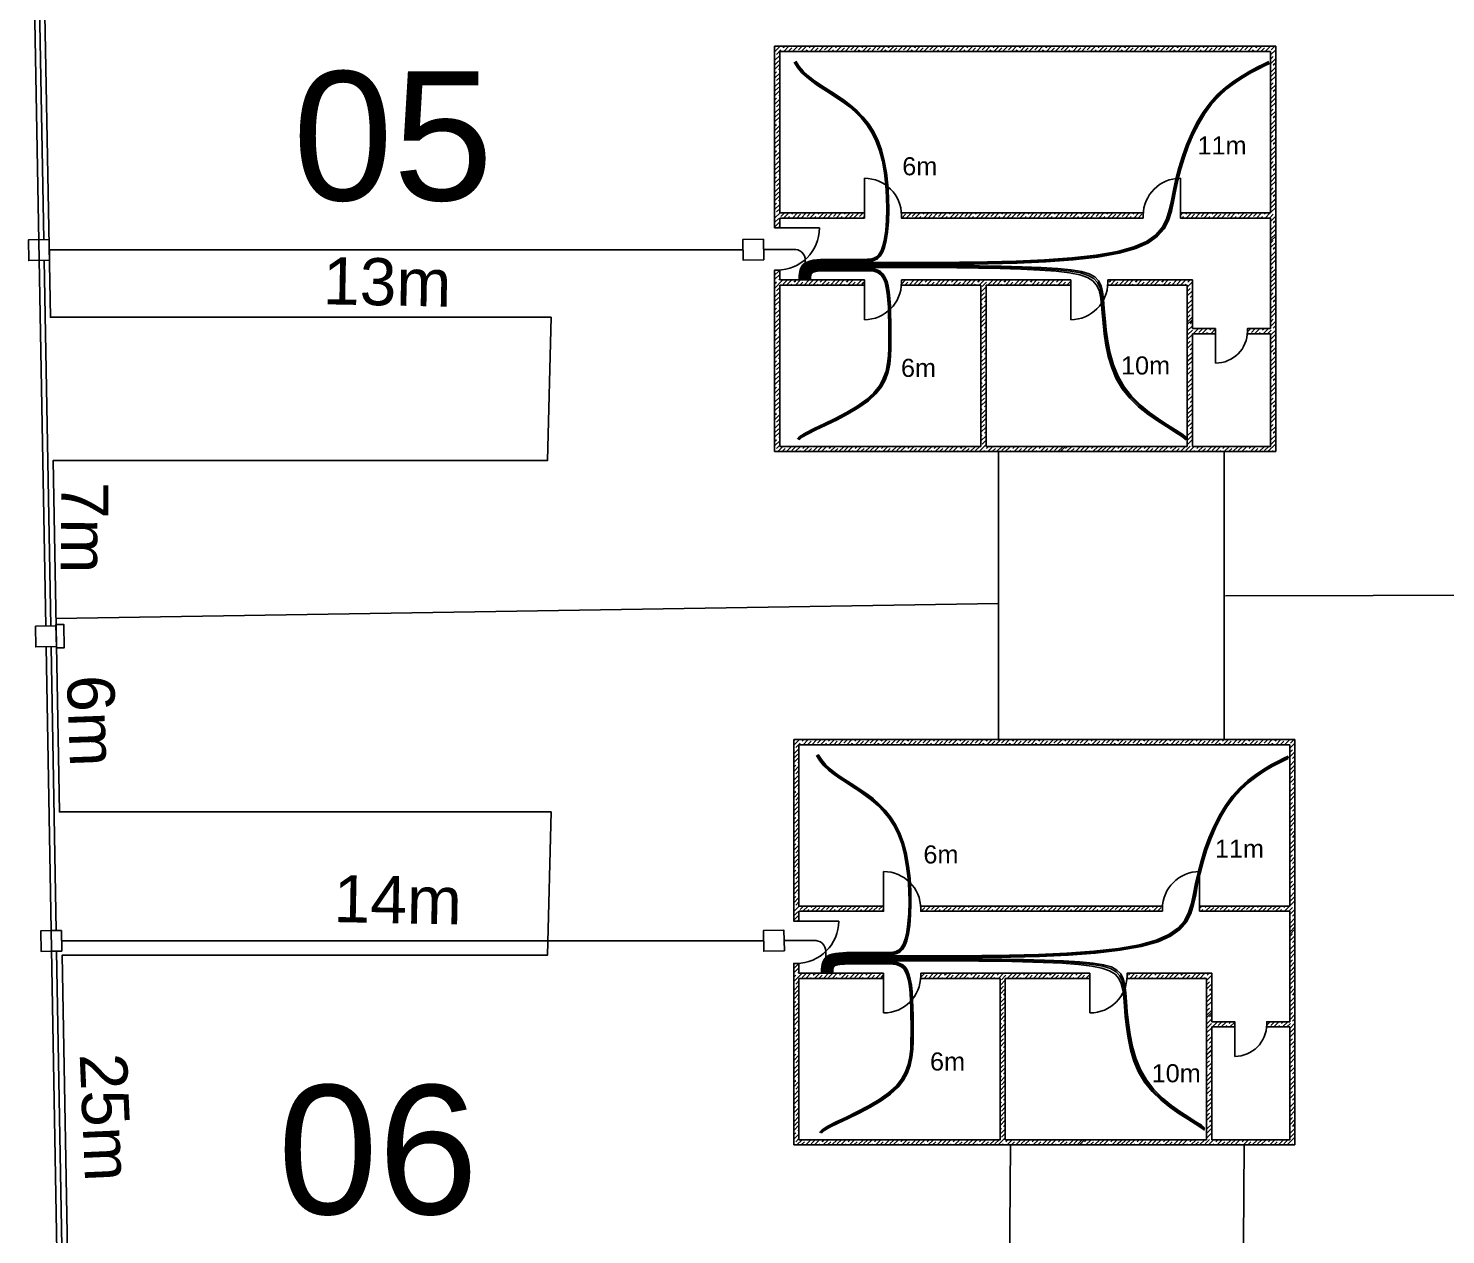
# Model space of a CAD drawing. Header units: millimetres. Extents: x 103318 to 103491, y 42496 to 42639.
# Drawn here: x 103382.9 to 103410.37, y 42582.6 to 42605.98 of the extents above; entities that cross this region are included whole.
import ezdxf

# ---------------------------------------------------------------- set-up
doc = ezdxf.new("R2010")
doc.units = ezdxf.units.MM
for name, color, linetype in [('cint', 3, 'Continuous'), ('cpri', 36, 'Continuous'), ('cseg', 5, 'Continuous'), ('urbanizacion', 7, 'Continuous')]:
    doc.layers.add(name, color=color, linetype=linetype)
doc.styles.get("Standard").update_dxf_attribs({"font": 'arial.ttf'})
pattern_1 = [(45, (103041.389, 42520.168), (-7.07107, 7.07107), []), (45, (103042.114, 42520.168), (-7.07107, 7.07107), []), (45, (103042.839, 42520.168), (-7.07107, 7.07107), [])]
pattern_2 = [(45, (103041.016, 42533.602), (-7.07107, 7.07107), []), (45, (103041.741, 42533.602), (-7.07107, 7.07107), []), (45, (103042.466, 42533.602), (-7.07107, 7.07107), [])]

msp = doc.modelspace()

# ---------------------------------------------------------------- hatches: boundary and pattern name
at = {"layer": 'urbanizacion'}
h = msp.add_hatch(dxfattribs=at)
h.set_pattern_fill('JIS_RC_10', color=256)
h.set_pattern_definition(pattern_2)
h.paths.add_polyline_path([(103397.361, 42605.629), (103400.157, 42605.629), (103400.977, 42605.629), (103407.075, 42605.629), (103407.075, 42597.774), (103402.777, 42597.774), (103401.297, 42597.774), (103400.157, 42597.774), (103399.837, 42597.774), (103397.361, 42597.774), (103397.361, 42601.291), (103397.461, 42601.291), (103397.461, 42601.101), (103399.101, 42601.101), (103399.101, 42601.001), (103397.461, 42601.001), (103397.461, 42600.759), (103397.461, 42597.874), (103401.361, 42597.874), (103401.361, 42601.001), (103399.821, 42601.001), (103399.821, 42601.101), (103401.361, 42601.101), (103403.101, 42601.101), (103403.101, 42601.001), (103401.461, 42601.001), (103401.461, 42597.874), (103405.361, 42597.874), (103405.361, 42601.001), (103403.821, 42601.001), (103403.821, 42601.101), (103405.461, 42601.101), (103405.461, 42600.159), (103405.908, 42600.159), (103405.908, 42600.059), (103405.461, 42600.059), (103405.461, 42597.874), (103406.975, 42597.874), (103406.975, 42600.059), (103406.528, 42600.059), (103406.528, 42600.159), (103406.975, 42600.159), (103406.975, 42602.301), (103405.227, 42602.301), (103405.227, 42602.401), (103406.975, 42602.401), (103406.975, 42605.529), (103401.397, 42605.529), (103399.737, 42605.529), (103397.461, 42605.529), (103397.461, 42602.401), (103399.101, 42602.401), (103399.101, 42602.351), (103399.101, 42602.301), (103397.461, 42602.301), (103397.461, 42602.111), (103397.411, 42602.111), (103397.361, 42602.111)])
h = msp.add_hatch(dxfattribs=at)
h.set_pattern_fill('JIS_RC_10', color=256)
h.set_pattern_definition(pattern_2)
h.paths.add_polyline_path([(103397.361, 42605.629), (103400.157, 42605.629), (103400.977, 42605.629), (103407.075, 42605.629), (103407.075, 42597.774), (103402.777, 42597.774), (103401.297, 42597.774), (103400.157, 42597.774), (103399.837, 42597.774), (103397.361, 42597.774), (103397.361, 42601.291), (103397.461, 42601.291), (103397.461, 42601.101), (103399.101, 42601.101), (103399.101, 42601.001), (103397.461, 42601.001), (103397.461, 42600.759), (103397.461, 42597.874), (103401.361, 42597.874), (103401.361, 42601.001), (103399.821, 42601.001), (103399.821, 42601.101), (103401.361, 42601.101), (103403.101, 42601.101), (103403.101, 42601.001), (103401.461, 42601.001), (103401.461, 42597.874), (103405.361, 42597.874), (103405.361, 42601.001), (103403.821, 42601.001), (103403.821, 42601.101), (103405.461, 42601.101), (103405.461, 42600.159), (103405.908, 42600.159), (103405.908, 42600.059), (103405.461, 42600.059), (103405.461, 42597.874), (103406.975, 42597.874), (103406.975, 42600.059), (103406.528, 42600.059), (103406.528, 42600.159), (103406.975, 42600.159), (103406.975, 42602.301), (103405.227, 42602.301), (103405.227, 42602.401), (103406.975, 42602.401), (103406.975, 42605.529), (103401.397, 42605.529), (103399.737, 42605.529), (103397.461, 42605.529), (103397.461, 42602.401), (103399.101, 42602.401), (103399.101, 42602.351), (103399.101, 42602.301), (103397.461, 42602.301), (103397.461, 42602.111), (103397.411, 42602.111), (103397.361, 42602.111)])
h = msp.add_hatch(dxfattribs=at)
h.set_pattern_fill('JIS_STN_1E', color=256, scale=0.12)
h.set_pattern_definition([(45, (103041.0164, 42533.60209), (-0.084852814, 0.084852814), []), (45, (103041.101, 42533.60209), (-0.084852814, 0.084852814), [0.12, -0.06])])
h.paths.add_polyline_path([(103397.361, 42605.629), (103400.157, 42605.629), (103400.977, 42605.629), (103407.075, 42605.629), (103407.075, 42597.774), (103402.777, 42597.774), (103401.297, 42597.774), (103400.157, 42597.774), (103399.837, 42597.774), (103397.361, 42597.774), (103397.361, 42601.291), (103397.461, 42601.291), (103397.461, 42601.101), (103399.101, 42601.101), (103399.101, 42601.001), (103397.461, 42601.001), (103397.461, 42600.759), (103397.461, 42597.874), (103401.361, 42597.874), (103401.361, 42601.001), (103399.821, 42601.001), (103399.821, 42601.101), (103401.361, 42601.101), (103403.101, 42601.101), (103403.101, 42601.001), (103401.461, 42601.001), (103401.461, 42597.874), (103405.361, 42597.874), (103405.361, 42601.001), (103403.821, 42601.001), (103403.821, 42601.101), (103405.461, 42601.101), (103405.461, 42600.159), (103405.908, 42600.159), (103405.908, 42600.059), (103405.461, 42600.059), (103405.461, 42597.874), (103406.975, 42597.874), (103406.975, 42600.059), (103406.528, 42600.059), (103406.528, 42600.159), (103406.975, 42600.159), (103406.975, 42602.301), (103405.227, 42602.301), (103405.227, 42602.401), (103406.975, 42602.401), (103406.975, 42605.529), (103401.397, 42605.529), (103399.737, 42605.529), (103397.461, 42605.529), (103397.461, 42602.401), (103399.101, 42602.401), (103399.101, 42602.351), (103399.101, 42602.301), (103397.461, 42602.301), (103397.461, 42602.111), (103397.411, 42602.111), (103397.361, 42602.111)])
h.paths.add_polyline_path([(103399.821, 42602.401), (103404.507, 42602.401), (103404.507, 42602.301), (103399.821, 42602.301)], flags=17)
h = msp.add_hatch(dxfattribs=at)
h.set_pattern_fill('JIS_RC_10', color=256)
h.set_pattern_definition(pattern_1)
h.paths.add_polyline_path([(103397.734, 42592.195), (103400.53, 42592.195), (103401.35, 42592.195), (103407.448, 42592.195), (103407.448, 42584.34), (103403.15, 42584.34), (103401.67, 42584.34), (103400.53, 42584.34), (103400.21, 42584.34), (103397.734, 42584.34), (103397.734, 42587.857), (103397.834, 42587.857), (103397.834, 42587.667), (103399.474, 42587.667), (103399.474, 42587.567), (103397.834, 42587.567), (103397.834, 42587.325), (103397.834, 42584.44), (103401.734, 42584.44), (103401.734, 42587.567), (103400.194, 42587.567), (103400.194, 42587.667), (103401.734, 42587.667), (103403.474, 42587.667), (103403.474, 42587.567), (103401.834, 42587.567), (103401.834, 42584.44), (103405.734, 42584.44), (103405.734, 42587.567), (103404.194, 42587.567), (103404.194, 42587.667), (103405.834, 42587.667), (103405.834, 42586.725), (103406.281, 42586.725), (103406.281, 42586.625), (103405.834, 42586.625), (103405.834, 42584.44), (103407.348, 42584.44), (103407.348, 42586.625), (103406.901, 42586.625), (103406.901, 42586.725), (103407.348, 42586.725), (103407.348, 42588.867), (103405.6, 42588.867), (103405.6, 42588.967), (103407.348, 42588.967), (103407.348, 42592.095), (103401.77, 42592.095), (103400.11, 42592.095), (103397.834, 42592.095), (103397.834, 42588.967), (103399.474, 42588.967), (103399.474, 42588.917), (103399.474, 42588.867), (103397.834, 42588.867), (103397.834, 42588.677), (103397.784, 42588.677), (103397.734, 42588.677)])
h = msp.add_hatch(dxfattribs=at)
h.set_pattern_fill('JIS_RC_10', color=256)
h.set_pattern_definition(pattern_1)
h.paths.add_polyline_path([(103397.734, 42592.195), (103400.53, 42592.195), (103401.35, 42592.195), (103407.448, 42592.195), (103407.448, 42584.34), (103403.15, 42584.34), (103401.67, 42584.34), (103400.53, 42584.34), (103400.21, 42584.34), (103397.734, 42584.34), (103397.734, 42587.857), (103397.834, 42587.857), (103397.834, 42587.667), (103399.474, 42587.667), (103399.474, 42587.567), (103397.834, 42587.567), (103397.834, 42587.325), (103397.834, 42584.44), (103401.734, 42584.44), (103401.734, 42587.567), (103400.194, 42587.567), (103400.194, 42587.667), (103401.734, 42587.667), (103403.474, 42587.667), (103403.474, 42587.567), (103401.834, 42587.567), (103401.834, 42584.44), (103405.734, 42584.44), (103405.734, 42587.567), (103404.194, 42587.567), (103404.194, 42587.667), (103405.834, 42587.667), (103405.834, 42586.725), (103406.281, 42586.725), (103406.281, 42586.625), (103405.834, 42586.625), (103405.834, 42584.44), (103407.348, 42584.44), (103407.348, 42586.625), (103406.901, 42586.625), (103406.901, 42586.725), (103407.348, 42586.725), (103407.348, 42588.867), (103405.6, 42588.867), (103405.6, 42588.967), (103407.348, 42588.967), (103407.348, 42592.095), (103401.77, 42592.095), (103400.11, 42592.095), (103397.834, 42592.095), (103397.834, 42588.967), (103399.474, 42588.967), (103399.474, 42588.917), (103399.474, 42588.867), (103397.834, 42588.867), (103397.834, 42588.677), (103397.784, 42588.677), (103397.734, 42588.677)])
h = msp.add_hatch(dxfattribs=at)
h.set_pattern_fill('JIS_STN_1E', color=256, scale=0.12)
h.set_pattern_definition([(45, (103041.38938, 42520.16795), (-0.084852814, 0.084852814), []), (45, (103041.47398, 42520.16795), (-0.084852814, 0.084852814), [0.12, -0.06])])
h.paths.add_polyline_path([(103397.734, 42592.195), (103400.53, 42592.195), (103401.35, 42592.195), (103407.448, 42592.195), (103407.448, 42584.34), (103403.15, 42584.34), (103401.67, 42584.34), (103400.53, 42584.34), (103400.21, 42584.34), (103397.734, 42584.34), (103397.734, 42587.857), (103397.834, 42587.857), (103397.834, 42587.667), (103399.474, 42587.667), (103399.474, 42587.567), (103397.834, 42587.567), (103397.834, 42587.325), (103397.834, 42584.44), (103401.734, 42584.44), (103401.734, 42587.567), (103400.194, 42587.567), (103400.194, 42587.667), (103401.734, 42587.667), (103403.474, 42587.667), (103403.474, 42587.567), (103401.834, 42587.567), (103401.834, 42584.44), (103405.734, 42584.44), (103405.734, 42587.567), (103404.194, 42587.567), (103404.194, 42587.667), (103405.834, 42587.667), (103405.834, 42586.725), (103406.281, 42586.725), (103406.281, 42586.625), (103405.834, 42586.625), (103405.834, 42584.44), (103407.348, 42584.44), (103407.348, 42586.625), (103406.901, 42586.625), (103406.901, 42586.725), (103407.348, 42586.725), (103407.348, 42588.867), (103405.6, 42588.867), (103405.6, 42588.967), (103407.348, 42588.967), (103407.348, 42592.095), (103401.77, 42592.095), (103400.11, 42592.095), (103397.834, 42592.095), (103397.834, 42588.967), (103399.474, 42588.967), (103399.474, 42588.917), (103399.474, 42588.867), (103397.834, 42588.867), (103397.834, 42588.677), (103397.784, 42588.677), (103397.734, 42588.677)])
h.paths.add_polyline_path([(103400.194, 42588.967), (103404.88, 42588.967), (103404.88, 42588.867), (103400.194, 42588.867)], flags=17)

# ---------------------------------------------------------------- linework, layer by layer
at = {"layer": 'cint'}
for points in [[(103397.837, 42601.101), (103397.837, 42601.138), (103397.839, 42601.179), (103397.843, 42601.223), (103397.851, 42601.267), (103397.864, 42601.311), (103397.883, 42601.353), (103397.91, 42601.391), (103397.946, 42601.423), (103397.992, 42601.448), (103398.046, 42601.468), (103398.108, 42601.481), (103398.177, 42601.49), (103398.25, 42601.496), (103398.328, 42601.499), (103398.407, 42601.5), (103398.488, 42601.5), (103398.569, 42601.5), (103398.649, 42601.5), (103398.729, 42601.5), (103398.807, 42601.5), (103398.883, 42601.5), (103398.957, 42601.5), (103399.029, 42601.5), (103399.098, 42601.5), (103399.163, 42601.501), (103399.225, 42601.506), (103399.283, 42601.521), (103399.336, 42601.549), (103399.384, 42601.597), (103399.426, 42601.667), (103399.462, 42601.765), (103399.492, 42601.895), (103399.515, 42602.061), (103399.53, 42602.255), (103399.536, 42602.472), (103399.532, 42602.702), (103399.517, 42602.939), (103399.49, 42603.175), (103399.45, 42603.401), (103399.395, 42603.611), (103399.325, 42603.798), (103399.242, 42603.963), (103399.147, 42604.109), (103399.043, 42604.238), (103398.93, 42604.352), (103398.812, 42604.454), (103398.689, 42604.547), (103398.564, 42604.633), (103398.439, 42604.715), (103398.315, 42604.794), (103398.195, 42604.872), (103398.082, 42604.951), (103397.978, 42605.034), (103397.885, 42605.122), (103397.804, 42605.217), (103397.74, 42605.321)], [(103397.857, 42601.101), (103397.857, 42601.138), (103397.859, 42601.177), (103397.863, 42601.219), (103397.87, 42601.262), (103397.883, 42601.303), (103397.902, 42601.342), (103397.928, 42601.378), (103397.963, 42601.408), (103398.007, 42601.432), (103398.06, 42601.45), (103398.12, 42601.462), (103398.187, 42601.471), (103398.258, 42601.476), (103398.334, 42601.479), (103398.412, 42601.48), (103398.491, 42601.48), (103398.571, 42601.48), (103398.651, 42601.48), (103398.73, 42601.48), (103398.808, 42601.48), (103398.884, 42601.48), (103398.959, 42601.48), (103399.031, 42601.48), (103399.101, 42601.48), (103399.168, 42601.481), (103399.231, 42601.486), (103399.291, 42601.501), (103399.346, 42601.53), (103399.395, 42601.578), (103399.44, 42601.649), (103399.478, 42601.748), (103399.509, 42601.88), (103399.533, 42602.048), (103399.549, 42602.245), (103399.555, 42602.464), (103399.552, 42602.697), (103399.537, 42602.937), (103399.509, 42603.175), (103399.469, 42603.404), (103399.413, 42603.617), (103399.343, 42603.806), (103399.259, 42603.973), (103399.164, 42604.12), (103399.058, 42604.25), (103398.945, 42604.365), (103398.826, 42604.469), (103398.703, 42604.562), (103398.577, 42604.648), (103398.452, 42604.73), (103398.328, 42604.809), (103398.209, 42604.887), (103398.097, 42604.966), (103397.993, 42605.048), (103397.9, 42605.135), (103397.821, 42605.228), (103397.758, 42605.33)], [(103397.877, 42601.101), (103397.877, 42601.137), (103397.879, 42601.176), (103397.883, 42601.216), (103397.89, 42601.256), (103397.902, 42601.295), (103397.92, 42601.332), (103397.946, 42601.365), (103397.979, 42601.393), (103398.022, 42601.415), (103398.073, 42601.432), (103398.132, 42601.444), (103398.197, 42601.452), (103398.267, 42601.456), (103398.34, 42601.459), (103398.417, 42601.46), (103398.495, 42601.46), (103398.573, 42601.46), (103398.652, 42601.46), (103398.731, 42601.46), (103398.808, 42601.46), (103398.885, 42601.46), (103398.96, 42601.46), (103399.033, 42601.46), (103399.104, 42601.46), (103399.173, 42601.461), (103399.238, 42601.466), (103399.299, 42601.481), (103399.356, 42601.511), (103399.407, 42601.559), (103399.453, 42601.631), (103399.493, 42601.731), (103399.526, 42601.865), (103399.551, 42602.035), (103399.567, 42602.234), (103399.575, 42602.456), (103399.571, 42602.692), (103399.556, 42602.935), (103399.529, 42603.176), (103399.488, 42603.408), (103399.432, 42603.622), (103399.361, 42603.814), (103399.276, 42603.983), (103399.18, 42604.131), (103399.074, 42604.263), (103398.96, 42604.379), (103398.84, 42604.483), (103398.717, 42604.577), (103398.591, 42604.664), (103398.465, 42604.745), (103398.342, 42604.824), (103398.223, 42604.902), (103398.111, 42604.981), (103398.008, 42605.062), (103397.916, 42605.147), (103397.838, 42605.239), (103397.775, 42605.339)], [(103397.897, 42601.101), (103397.897, 42601.137), (103397.899, 42601.174), (103397.902, 42601.212), (103397.91, 42601.25), (103397.921, 42601.287), (103397.939, 42601.321), (103397.963, 42601.352), (103397.996, 42601.378), (103398.037, 42601.398), (103398.087, 42601.414), (103398.144, 42601.425), (103398.207, 42601.432), (103398.275, 42601.437), (103398.347, 42601.439), (103398.421, 42601.44), (103398.498, 42601.44), (103398.577, 42601.44), (103398.668, 42601.44), (103398.779, 42601.44), (103398.921, 42601.44), (103399.104, 42601.44), (103399.338, 42601.44), (103399.634, 42601.44), (103400, 42601.44), (103400.443, 42601.44), (103400.946, 42601.443), (103401.486, 42601.451), (103402.043, 42601.466), (103402.596, 42601.492), (103403.121, 42601.529), (103403.598, 42601.582), (103404.006, 42601.652), (103404.328, 42601.741), (103404.571, 42601.849), (103404.749, 42601.974), (103404.873, 42602.117), (103404.957, 42602.276), (103405.013, 42602.45), (103405.054, 42602.638), (103405.092, 42602.839), (103405.14, 42603.052), (103405.198, 42603.273), (103405.267, 42603.497), (103405.349, 42603.722), (103405.442, 42603.941), (103405.549, 42604.152), (103405.669, 42604.35), (103405.802, 42604.531), (103405.949, 42604.692), (103406.105, 42604.833), (103406.264, 42604.955), (103406.423, 42605.059), (103406.574, 42605.148), (103406.714, 42605.223), (103406.838, 42605.283), (103406.939, 42605.332)], [(103397.917, 42601.101), (103397.917, 42601.136), (103397.919, 42601.172), (103397.922, 42601.209), (103397.929, 42601.245), (103397.941, 42601.279), (103397.957, 42601.311), (103397.981, 42601.339), (103398.013, 42601.363), (103398.053, 42601.382), (103398.101, 42601.396), (103398.156, 42601.406), (103398.217, 42601.413), (103398.283, 42601.417), (103398.353, 42601.419), (103398.426, 42601.42), (103398.501, 42601.42), (103398.58, 42601.42), (103398.669, 42601.42), (103398.78, 42601.42), (103398.922, 42601.42), (103399.105, 42601.42), (103399.34, 42601.42), (103399.636, 42601.42), (103400.004, 42601.42), (103400.448, 42601.42), (103400.952, 42601.423), (103401.494, 42601.431), (103402.053, 42601.447), (103402.607, 42601.472), (103403.135, 42601.51), (103403.614, 42601.564), (103404.023, 42601.634), (103404.346, 42601.725), (103404.59, 42601.834), (103404.768, 42601.961), (103404.892, 42602.105), (103404.976, 42602.266), (103405.032, 42602.441), (103405.073, 42602.629), (103405.112, 42602.831), (103405.159, 42603.044), (103405.216, 42603.265), (103405.286, 42603.489), (103405.367, 42603.712), (103405.46, 42603.931), (103405.566, 42604.141), (103405.685, 42604.338), (103405.817, 42604.518), (103405.963, 42604.677), (103406.118, 42604.817), (103406.276, 42604.938), (103406.433, 42605.043), (103406.584, 42605.131), (103406.724, 42605.205), (103406.846, 42605.266), (103406.948, 42605.315)], [(103397.937, 42601.101), (103397.937, 42601.136), (103397.939, 42601.171), (103397.942, 42601.206), (103397.949, 42601.239), (103397.96, 42601.271), (103397.976, 42601.3), (103397.999, 42601.326), (103398.029, 42601.348), (103398.068, 42601.365), (103398.114, 42601.378), (103398.168, 42601.387), (103398.227, 42601.394), (103398.291, 42601.397), (103398.359, 42601.399), (103398.431, 42601.4), (103398.505, 42601.4), (103398.582, 42601.4), (103398.67, 42601.4), (103398.781, 42601.4), (103398.922, 42601.4), (103399.106, 42601.4), (103399.341, 42601.4), (103399.638, 42601.4), (103400.007, 42601.4), (103400.453, 42601.4), (103400.958, 42601.403), (103401.502, 42601.411), (103402.063, 42601.427), (103402.619, 42601.453), (103403.148, 42601.492), (103403.629, 42601.545), (103404.039, 42601.617), (103404.364, 42601.709), (103404.608, 42601.819), (103404.787, 42601.948), (103404.912, 42602.094), (103404.996, 42602.255), (103405.052, 42602.431), (103405.093, 42602.621), (103405.131, 42602.823), (103405.178, 42603.036), (103405.235, 42603.257), (103405.304, 42603.48), (103405.384, 42603.703), (103405.477, 42603.92), (103405.582, 42604.129), (103405.7, 42604.325), (103405.832, 42604.504), (103405.977, 42604.663), (103406.13, 42604.802), (103406.288, 42604.922), (103406.444, 42605.026), (103406.594, 42605.113), (103406.733, 42605.187), (103406.855, 42605.248), (103406.956, 42605.297)], [(103398.057, 42601.101), (103398.057, 42601.133), (103398.058, 42601.161), (103398.061, 42601.185), (103398.066, 42601.205), (103398.075, 42601.223), (103398.088, 42601.237), (103398.106, 42601.249), (103398.129, 42601.258), (103398.16, 42601.265), (103398.196, 42601.271), (103398.239, 42601.275), (103398.287, 42601.277), (103398.34, 42601.279), (103398.397, 42601.28), (103398.459, 42601.28), (103398.525, 42601.28), (103398.594, 42601.28), (103398.665, 42601.28), (103398.738, 42601.28), (103398.811, 42601.28), (103398.885, 42601.28), (103398.959, 42601.28), (103399.03, 42601.28), (103399.099, 42601.28), (103399.166, 42601.28), (103399.228, 42601.276), (103399.287, 42601.268), (103399.341, 42601.252), (103399.39, 42601.224), (103399.433, 42601.184), (103399.471, 42601.127), (103399.502, 42601.052), (103399.526, 42600.957), (103399.544, 42600.843), (103399.557, 42600.714), (103399.566, 42600.572), (103399.572, 42600.422), (103399.574, 42600.265), (103399.575, 42600.105), (103399.575, 42599.945), (103399.575, 42599.787), (103399.569, 42599.633), (103399.553, 42599.482), (103399.521, 42599.334), (103399.469, 42599.19), (103399.392, 42599.05), (103399.284, 42598.914), (103399.141, 42598.782), (103398.96, 42598.654), (103398.753, 42598.533), (103398.536, 42598.419), (103398.322, 42598.314), (103398.127, 42598.22), (103397.965, 42598.137), (103397.852, 42598.068), (103397.802, 42598.015)], [(103398.037, 42601.101), (103398.037, 42601.134), (103398.038, 42601.163), (103398.041, 42601.188), (103398.047, 42601.211), (103398.056, 42601.231), (103398.069, 42601.248), (103398.088, 42601.262), (103398.113, 42601.273), (103398.144, 42601.282), (103398.183, 42601.289), (103398.227, 42601.293), (103398.277, 42601.297), (103398.332, 42601.299), (103398.391, 42601.3), (103398.455, 42601.3), (103398.521, 42601.3), (103398.591, 42601.3), (103398.663, 42601.3), (103398.737, 42601.3), (103398.811, 42601.3), (103398.886, 42601.3), (103398.96, 42601.3), (103399.032, 42601.3), (103399.103, 42601.3), (103399.17, 42601.3), (103399.235, 42601.296), (103399.295, 42601.288), (103399.351, 42601.271), (103399.402, 42601.244), (103399.447, 42601.203), (103399.486, 42601.145), (103399.518, 42601.069), (103399.544, 42600.972), (103399.563, 42600.856), (103399.577, 42600.725), (103399.586, 42600.582), (103399.591, 42600.429), (103399.594, 42600.27), (103399.595, 42600.108), (103399.595, 42599.946), (103399.595, 42599.786), (103399.589, 42599.63), (103399.572, 42599.477), (103399.541, 42599.327), (103399.489, 42599.182), (103399.412, 42599.04), (103399.304, 42598.903), (103399.16, 42598.77), (103398.979, 42598.641), (103398.772, 42598.519), (103398.554, 42598.405), (103398.339, 42598.3), (103398.144, 42598.207), (103397.983, 42598.126), (103397.87, 42598.06), (103397.821, 42598.009)], [(103398.017, 42601.101), (103398.017, 42601.134), (103398.018, 42601.164), (103398.021, 42601.192), (103398.027, 42601.217), (103398.036, 42601.239), (103398.05, 42601.258), (103398.07, 42601.275), (103398.096, 42601.288), (103398.129, 42601.299), (103398.169, 42601.307), (103398.215, 42601.312), (103398.267, 42601.316), (103398.324, 42601.318), (103398.385, 42601.32), (103398.45, 42601.32), (103398.518, 42601.32), (103398.589, 42601.32), (103398.662, 42601.32), (103398.736, 42601.32), (103398.811, 42601.32), (103398.887, 42601.32), (103398.961, 42601.32), (103399.035, 42601.32), (103399.106, 42601.32), (103399.175, 42601.32), (103399.241, 42601.316), (103399.303, 42601.308), (103399.361, 42601.291), (103399.413, 42601.263), (103399.46, 42601.221), (103399.501, 42601.163), (103399.535, 42601.086), (103399.562, 42600.987), (103399.582, 42600.87), (103399.596, 42600.737), (103399.605, 42600.592), (103399.611, 42600.437), (103399.614, 42600.276), (103399.615, 42600.111), (103399.615, 42599.947), (103399.615, 42599.785), (103399.609, 42599.627), (103399.592, 42599.472), (103399.561, 42599.321), (103399.509, 42599.173), (103399.431, 42599.03), (103399.323, 42598.892), (103399.179, 42598.757), (103398.997, 42598.628), (103398.79, 42598.505), (103398.572, 42598.391), (103398.357, 42598.287), (103398.162, 42598.194), (103398.001, 42598.115), (103397.888, 42598.051), (103397.84, 42598.004)], [(103397.957, 42601.101), (103397.957, 42601.135), (103397.959, 42601.169), (103397.962, 42601.202), (103397.968, 42601.234), (103397.979, 42601.263), (103397.995, 42601.29), (103398.017, 42601.313), (103398.046, 42601.333), (103398.083, 42601.349), (103398.128, 42601.36), (103398.18, 42601.369), (103398.237, 42601.374), (103398.299, 42601.378), (103398.366, 42601.379), (103398.436, 42601.38), (103398.508, 42601.38), (103398.584, 42601.38), (103398.668, 42601.38), (103398.769, 42601.38), (103398.892, 42601.38), (103399.046, 42601.38), (103399.238, 42601.38), (103399.474, 42601.38), (103399.762, 42601.38), (103400.105, 42601.38), (103400.492, 42601.379), (103400.906, 42601.377), (103401.333, 42601.373), (103401.756, 42601.366), (103402.161, 42601.356), (103402.531, 42601.342), (103402.851, 42601.323), (103403.109, 42601.298), (103403.309, 42601.265), (103403.459, 42601.221), (103403.567, 42601.162), (103403.641, 42601.086), (103403.689, 42600.989), (103403.718, 42600.869), (103403.736, 42600.723), (103403.751, 42600.548), (103403.767, 42600.351), (103403.789, 42600.137), (103403.821, 42599.912), (103403.868, 42599.683), (103403.933, 42599.455), (103404.021, 42599.236), (103404.137, 42599.032), (103404.281, 42598.847), (103404.448, 42598.682), (103404.626, 42598.535), (103404.806, 42598.407), (103404.977, 42598.295), (103405.131, 42598.198), (103405.257, 42598.116), (103405.345, 42598.048)], [(103397.977, 42601.101), (103397.977, 42601.135), (103397.979, 42601.168), (103397.982, 42601.199), (103397.988, 42601.228), (103397.998, 42601.255), (103398.013, 42601.279), (103398.034, 42601.3), (103398.063, 42601.318), (103398.099, 42601.332), (103398.142, 42601.342), (103398.191, 42601.35), (103398.247, 42601.355), (103398.307, 42601.358), (103398.372, 42601.359), (103398.44, 42601.36), (103398.511, 42601.36), (103398.586, 42601.36), (103398.669, 42601.36), (103398.769, 42601.36), (103398.892, 42601.36), (103399.046, 42601.36), (103399.237, 42601.36), (103399.472, 42601.36), (103399.759, 42601.36), (103400.101, 42601.36), (103400.487, 42601.359), (103400.899, 42601.357), (103401.325, 42601.352), (103401.746, 42601.345), (103402.149, 42601.334), (103402.517, 42601.319), (103402.836, 42601.298), (103403.093, 42601.272), (103403.292, 42601.236), (103403.442, 42601.19), (103403.549, 42601.129), (103403.623, 42601.051), (103403.67, 42600.953), (103403.699, 42600.832), (103403.717, 42600.686), (103403.732, 42600.512), (103403.748, 42600.316), (103403.77, 42600.104), (103403.802, 42599.882), (103403.849, 42599.656), (103403.915, 42599.431), (103404.003, 42599.215), (103404.12, 42599.012), (103404.265, 42598.829), (103404.432, 42598.664), (103404.612, 42598.518), (103404.793, 42598.389), (103404.967, 42598.276), (103405.123, 42598.179), (103405.252, 42598.095), (103405.343, 42598.025)], [(103397.997, 42601.101), (103397.997, 42601.135), (103397.999, 42601.166), (103398.002, 42601.195), (103398.007, 42601.222), (103398.017, 42601.247), (103398.032, 42601.269), (103398.052, 42601.287), (103398.079, 42601.303), (103398.114, 42601.315), (103398.155, 42601.324), (103398.203, 42601.331), (103398.257, 42601.335), (103398.315, 42601.338), (103398.378, 42601.339), (103398.445, 42601.34), (103398.515, 42601.34), (103398.588, 42601.34), (103398.671, 42601.34), (103398.77, 42601.34), (103398.892, 42601.34), (103399.045, 42601.34), (103399.236, 42601.34), (103399.47, 42601.34), (103399.756, 42601.34), (103400.097, 42601.34), (103400.481, 42601.339), (103400.892, 42601.336), (103401.316, 42601.331), (103401.736, 42601.323), (103402.137, 42601.31), (103402.504, 42601.293), (103402.821, 42601.269), (103403.077, 42601.239), (103403.275, 42601.2), (103403.424, 42601.149), (103403.531, 42601.083), (103403.604, 42601.001), (103403.651, 42600.9), (103403.679, 42600.778), (103403.697, 42600.631), (103403.712, 42600.459), (103403.728, 42600.266), (103403.75, 42600.057), (103403.783, 42599.84), (103403.83, 42599.618), (103403.896, 42599.398), (103403.985, 42599.186), (103404.102, 42598.988), (103404.248, 42598.807), (103404.417, 42598.645), (103404.598, 42598.5), (103404.781, 42598.371), (103404.957, 42598.258), (103405.115, 42598.159), (103405.247, 42598.074), (103405.341, 42598.001)], [(103398.268, 42587.667), (103398.268, 42587.704), (103398.27, 42587.745), (103398.274, 42587.789), (103398.282, 42587.833), (103398.295, 42587.877), (103398.314, 42587.919), (103398.341, 42587.957), (103398.377, 42587.989), (103398.422, 42588.014), (103398.477, 42588.033), (103398.539, 42588.047), (103398.608, 42588.056), (103398.681, 42588.062), (103398.758, 42588.065), (103398.838, 42588.066), (103398.919, 42588.066), (103399, 42588.066), (103399.08, 42588.066), (103399.159, 42588.066), (103399.237, 42588.066), (103399.314, 42588.066), (103399.388, 42588.066), (103399.46, 42588.066), (103399.529, 42588.066), (103399.594, 42588.067), (103399.656, 42588.072), (103399.713, 42588.087), (103399.766, 42588.115), (103399.814, 42588.162), (103399.857, 42588.233), (103399.893, 42588.331), (103399.923, 42588.461), (103399.946, 42588.626), (103399.961, 42588.821), (103399.967, 42589.038), (103399.963, 42589.268), (103399.948, 42589.505), (103399.921, 42589.741), (103399.88, 42589.967), (103399.826, 42590.177), (103399.756, 42590.364), (103399.673, 42590.529), (103399.578, 42590.675), (103399.473, 42590.803), (103399.361, 42590.918), (103399.242, 42591.02), (103399.12, 42591.113), (103398.995, 42591.199), (103398.869, 42591.281), (103398.746, 42591.36), (103398.626, 42591.438), (103398.513, 42591.517), (103398.409, 42591.6), (103398.315, 42591.688), (103398.235, 42591.783), (103398.171, 42591.887)], [(103398.288, 42587.667), (103398.288, 42587.704), (103398.29, 42587.743), (103398.294, 42587.785), (103398.301, 42587.828), (103398.314, 42587.869), (103398.332, 42587.908), (103398.359, 42587.944), (103398.393, 42587.974), (103398.438, 42587.998), (103398.491, 42588.016), (103398.551, 42588.028), (103398.618, 42588.037), (103398.689, 42588.042), (103398.765, 42588.045), (103398.843, 42588.046), (103398.922, 42588.046), (103399.002, 42588.046), (103399.082, 42588.046), (103399.16, 42588.046), (103399.238, 42588.046), (103399.315, 42588.046), (103399.39, 42588.046), (103399.462, 42588.046), (103399.532, 42588.046), (103399.599, 42588.047), (103399.662, 42588.052), (103399.722, 42588.067), (103399.776, 42588.096), (103399.826, 42588.144), (103399.87, 42588.215), (103399.908, 42588.314), (103399.94, 42588.446), (103399.964, 42588.613), (103399.98, 42588.811), (103399.986, 42589.03), (103399.983, 42589.263), (103399.968, 42589.503), (103399.94, 42589.741), (103399.899, 42589.97), (103399.844, 42590.183), (103399.774, 42590.372), (103399.69, 42590.539), (103399.594, 42590.686), (103399.489, 42590.816), (103399.376, 42590.931), (103399.257, 42591.034), (103399.134, 42591.128), (103399.008, 42591.214), (103398.883, 42591.296), (103398.759, 42591.375), (103398.64, 42591.453), (103398.528, 42591.532), (103398.424, 42591.614), (103398.331, 42591.701), (103398.252, 42591.794), (103398.188, 42591.896)], [(103398.308, 42587.667), (103398.308, 42587.703), (103398.31, 42587.742), (103398.313, 42587.782), (103398.321, 42587.822), (103398.333, 42587.861), (103398.351, 42587.898), (103398.376, 42587.931), (103398.41, 42587.959), (103398.453, 42587.981), (103398.504, 42587.998), (103398.563, 42588.01), (103398.628, 42588.018), (103398.697, 42588.022), (103398.771, 42588.025), (103398.848, 42588.026), (103398.926, 42588.026), (103399.004, 42588.026), (103399.083, 42588.026), (103399.161, 42588.026), (103399.239, 42588.026), (103399.316, 42588.026), (103399.391, 42588.026), (103399.464, 42588.026), (103399.535, 42588.026), (103399.604, 42588.027), (103399.669, 42588.032), (103399.73, 42588.047), (103399.786, 42588.077), (103399.838, 42588.125), (103399.884, 42588.197), (103399.924, 42588.297), (103399.956, 42588.431), (103399.982, 42588.6), (103399.998, 42588.8), (103400.005, 42589.022), (103400.002, 42589.258), (103399.987, 42589.501), (103399.959, 42589.742), (103399.918, 42589.974), (103399.863, 42590.188), (103399.792, 42590.38), (103399.707, 42590.548), (103399.611, 42590.697), (103399.505, 42590.828), (103399.391, 42590.945), (103399.271, 42591.049), (103399.147, 42591.143), (103399.022, 42591.229), (103398.896, 42591.311), (103398.773, 42591.39), (103398.654, 42591.468), (103398.542, 42591.546), (103398.439, 42591.628), (103398.347, 42591.713), (103398.269, 42591.805), (103398.206, 42591.905)], [(103398.328, 42587.667), (103398.328, 42587.703), (103398.33, 42587.74), (103398.333, 42587.778), (103398.34, 42587.816), (103398.352, 42587.853), (103398.37, 42587.887), (103398.394, 42587.918), (103398.427, 42587.944), (103398.468, 42587.964), (103398.518, 42587.98), (103398.575, 42587.991), (103398.638, 42587.998), (103398.706, 42588.003), (103398.777, 42588.005), (103398.852, 42588.006), (103398.929, 42588.006), (103399.008, 42588.006), (103399.098, 42588.006), (103399.209, 42588.006), (103399.352, 42588.006), (103399.535, 42588.006), (103399.769, 42588.006), (103400.064, 42588.006), (103400.431, 42588.006), (103400.874, 42588.006), (103401.376, 42588.009), (103401.917, 42588.017), (103402.474, 42588.032), (103403.026, 42588.058), (103403.552, 42588.095), (103404.029, 42588.148), (103404.437, 42588.217), (103404.759, 42588.306), (103405.002, 42588.414), (103405.179, 42588.54), (103405.304, 42588.683), (103405.387, 42588.842), (103405.443, 42589.016), (103405.484, 42589.204), (103405.523, 42589.405), (103405.57, 42589.618), (103405.629, 42589.839), (103405.698, 42590.063), (103405.779, 42590.287), (103405.873, 42590.507), (103405.98, 42590.718), (103406.099, 42590.916), (103406.233, 42591.097), (103406.38, 42591.258), (103406.535, 42591.398), (103406.693, 42591.519), (103406.847, 42591.622), (103406.993, 42591.708), (103407.124, 42591.778), (103407.235, 42591.833), (103407.319, 42591.874)], [(103398.348, 42587.667), (103398.348, 42587.702), (103398.35, 42587.738), (103398.353, 42587.775), (103398.36, 42587.811), (103398.371, 42587.845), (103398.388, 42587.877), (103398.412, 42587.905), (103398.443, 42587.929), (103398.484, 42587.948), (103398.532, 42587.962), (103398.587, 42587.972), (103398.648, 42587.979), (103398.714, 42587.983), (103398.784, 42587.985), (103398.857, 42587.986), (103398.932, 42587.986), (103399.01, 42587.986), (103399.1, 42587.986), (103399.21, 42587.986), (103399.352, 42587.986), (103399.536, 42587.986), (103399.77, 42587.986), (103400.067, 42587.986), (103400.434, 42587.986), (103400.879, 42587.986), (103401.383, 42587.989), (103401.925, 42587.997), (103402.484, 42588.013), (103403.038, 42588.038), (103403.566, 42588.076), (103404.045, 42588.129), (103404.454, 42588.2), (103404.777, 42588.29), (103405.021, 42588.4), (103405.199, 42588.527), (103405.323, 42588.671), (103405.407, 42588.831), (103405.463, 42589.006), (103405.504, 42589.195), (103405.543, 42589.397), (103405.589, 42589.61), (103405.647, 42589.83), (103405.716, 42590.055), (103405.797, 42590.278), (103405.89, 42590.497), (103405.996, 42590.707), (103406.115, 42590.904), (103406.248, 42591.084), (103406.394, 42591.243), (103406.548, 42591.383), (103406.704, 42591.503), (103406.858, 42591.605), (103407.003, 42591.691), (103407.133, 42591.76), (103407.243, 42591.815), (103407.328, 42591.856)], [(103398.368, 42587.667), (103398.368, 42587.702), (103398.369, 42587.737), (103398.373, 42587.771), (103398.38, 42587.805), (103398.391, 42587.837), (103398.407, 42587.866), (103398.43, 42587.892), (103398.46, 42587.914), (103398.499, 42587.931), (103398.545, 42587.944), (103398.598, 42587.953), (103398.658, 42587.959), (103398.722, 42587.963), (103398.79, 42587.965), (103398.862, 42587.966), (103398.936, 42587.966), (103399.013, 42587.966), (103399.101, 42587.966), (103399.211, 42587.966), (103399.353, 42587.966), (103399.537, 42587.966), (103399.772, 42587.966), (103400.069, 42587.966), (103400.438, 42587.966), (103400.883, 42587.966), (103401.389, 42587.969), (103401.933, 42587.977), (103402.494, 42587.993), (103403.05, 42588.019), (103403.579, 42588.057), (103404.06, 42588.111), (103404.47, 42588.183), (103404.794, 42588.274), (103405.039, 42588.385), (103405.218, 42588.514), (103405.343, 42588.659), (103405.427, 42588.821), (103405.483, 42588.997), (103405.524, 42589.187), (103405.562, 42589.389), (103405.609, 42589.602), (103405.666, 42589.822), (103405.735, 42590.046), (103405.815, 42590.269), (103405.908, 42590.486), (103406.013, 42590.695), (103406.131, 42590.891), (103406.263, 42591.07), (103406.407, 42591.228), (103406.56, 42591.367), (103406.715, 42591.486), (103406.866, 42591.587), (103407.007, 42591.671), (103407.133, 42591.738), (103407.238, 42591.79), (103407.316, 42591.828)], [(103398.488, 42587.667), (103398.488, 42587.699), (103398.489, 42587.727), (103398.492, 42587.751), (103398.497, 42587.771), (103398.506, 42587.789), (103398.518, 42587.803), (103398.536, 42587.815), (103398.56, 42587.824), (103398.59, 42587.831), (103398.627, 42587.837), (103398.67, 42587.841), (103398.718, 42587.843), (103398.771, 42587.845), (103398.828, 42587.846), (103398.89, 42587.846), (103398.956, 42587.846), (103399.024, 42587.846), (103399.096, 42587.846), (103399.168, 42587.846), (103399.242, 42587.846), (103399.316, 42587.846), (103399.389, 42587.846), (103399.461, 42587.846), (103399.53, 42587.846), (103399.596, 42587.845), (103399.659, 42587.842), (103399.718, 42587.834), (103399.772, 42587.817), (103399.821, 42587.79), (103399.864, 42587.75), (103399.901, 42587.693), (103399.932, 42587.618), (103399.957, 42587.523), (103399.975, 42587.409), (103399.988, 42587.28), (103399.997, 42587.138), (103400.002, 42586.987), (103400.005, 42586.831), (103400.006, 42586.671), (103400.006, 42586.511), (103400.005, 42586.353), (103399.999, 42586.199), (103399.983, 42586.048), (103399.952, 42585.9), (103399.9, 42585.756), (103399.823, 42585.616), (103399.715, 42585.48), (103399.572, 42585.348), (103399.391, 42585.22), (103399.184, 42585.099), (103398.966, 42584.985), (103398.753, 42584.88), (103398.557, 42584.785), (103398.396, 42584.703), (103398.282, 42584.634), (103398.232, 42584.581)], [(103398.468, 42587.667), (103398.468, 42587.7), (103398.469, 42587.729), (103398.472, 42587.754), (103398.477, 42587.777), (103398.486, 42587.797), (103398.5, 42587.813), (103398.519, 42587.827), (103398.543, 42587.839), (103398.575, 42587.848), (103398.613, 42587.854), (103398.658, 42587.859), (103398.708, 42587.863), (103398.763, 42587.864), (103398.822, 42587.865), (103398.885, 42587.866), (103398.952, 42587.866), (103399.022, 42587.866), (103399.094, 42587.866), (103399.168, 42587.866), (103399.242, 42587.866), (103399.317, 42587.866), (103399.391, 42587.866), (103399.463, 42587.866), (103399.534, 42587.866), (103399.601, 42587.865), (103399.665, 42587.862), (103399.726, 42587.854), (103399.782, 42587.837), (103399.832, 42587.809), (103399.878, 42587.768), (103399.917, 42587.711), (103399.949, 42587.635), (103399.975, 42587.538), (103399.994, 42587.422), (103400.007, 42587.291), (103400.017, 42587.148), (103400.022, 42586.995), (103400.025, 42586.836), (103400.026, 42586.674), (103400.026, 42586.512), (103400.025, 42586.352), (103400.019, 42586.196), (103400.003, 42586.043), (103399.972, 42585.893), (103399.92, 42585.748), (103399.843, 42585.606), (103399.735, 42585.468), (103399.591, 42585.335), (103399.41, 42585.207), (103399.202, 42585.085), (103398.984, 42584.971), (103398.77, 42584.866), (103398.575, 42584.773), (103398.414, 42584.692), (103398.301, 42584.625), (103398.252, 42584.575)], [(103398.448, 42587.667), (103398.448, 42587.7), (103398.449, 42587.73), (103398.452, 42587.758), (103398.458, 42587.783), (103398.467, 42587.805), (103398.481, 42587.824), (103398.501, 42587.84), (103398.527, 42587.854), (103398.56, 42587.864), (103398.6, 42587.872), (103398.646, 42587.878), (103398.698, 42587.882), (103398.754, 42587.884), (103398.816, 42587.885), (103398.881, 42587.886), (103398.949, 42587.886), (103399.02, 42587.886), (103399.093, 42587.886), (103399.167, 42587.886), (103399.242, 42587.886), (103399.317, 42587.886), (103399.392, 42587.886), (103399.465, 42587.886), (103399.537, 42587.886), (103399.606, 42587.885), (103399.672, 42587.882), (103399.734, 42587.874), (103399.792, 42587.857), (103399.844, 42587.829), (103399.891, 42587.787), (103399.932, 42587.729), (103399.966, 42587.651), (103399.992, 42587.553), (103400.012, 42587.436), (103400.027, 42587.303), (103400.036, 42587.157), (103400.042, 42587.003), (103400.045, 42586.841), (103400.046, 42586.677), (103400.046, 42586.513), (103400.045, 42586.351), (103400.039, 42586.192), (103400.023, 42586.038), (103399.992, 42585.886), (103399.94, 42585.739), (103399.862, 42585.596), (103399.754, 42585.457), (103399.61, 42585.323), (103399.428, 42585.194), (103399.221, 42585.071), (103399.002, 42584.957), (103398.788, 42584.852), (103398.593, 42584.76), (103398.431, 42584.681), (103398.319, 42584.617), (103398.271, 42584.57)], [(103398.388, 42587.667), (103398.388, 42587.701), (103398.389, 42587.735), (103398.393, 42587.768), (103398.399, 42587.799), (103398.41, 42587.829), (103398.425, 42587.856), (103398.447, 42587.879), (103398.477, 42587.899), (103398.514, 42587.914), (103398.559, 42587.926), (103398.61, 42587.934), (103398.668, 42587.94), (103398.73, 42587.943), (103398.797, 42587.945), (103398.866, 42587.946), (103398.939, 42587.946), (103399.014, 42587.946), (103399.099, 42587.946), (103399.199, 42587.946), (103399.323, 42587.946), (103399.477, 42587.946), (103399.669, 42587.946), (103399.905, 42587.946), (103400.193, 42587.946), (103400.536, 42587.946), (103400.923, 42587.945), (103401.337, 42587.943), (103401.764, 42587.939), (103402.187, 42587.932), (103402.592, 42587.922), (103402.962, 42587.908), (103403.281, 42587.889), (103403.539, 42587.864), (103403.74, 42587.831), (103403.89, 42587.787), (103403.998, 42587.728), (103404.072, 42587.652), (103404.119, 42587.555), (103404.148, 42587.435), (103404.167, 42587.289), (103404.182, 42587.114), (103404.198, 42586.917), (103404.22, 42586.703), (103404.252, 42586.478), (103404.299, 42586.249), (103404.364, 42586.021), (103404.452, 42585.802), (103404.568, 42585.598), (103404.712, 42585.413), (103404.877, 42585.249), (103405.052, 42585.104), (103405.227, 42584.98), (103405.389, 42584.874), (103405.529, 42584.788), (103405.636, 42584.72), (103405.698, 42584.671)], [(103398.408, 42587.667), (103398.408, 42587.701), (103398.409, 42587.733), (103398.413, 42587.765), (103398.419, 42587.794), (103398.429, 42587.821), (103398.444, 42587.845), (103398.465, 42587.866), (103398.493, 42587.884), (103398.529, 42587.898), (103398.572, 42587.908), (103398.622, 42587.916), (103398.678, 42587.921), (103398.738, 42587.924), (103398.803, 42587.925), (103398.871, 42587.926), (103398.942, 42587.926), (103399.017, 42587.926), (103399.1, 42587.926), (103399.2, 42587.926), (103399.323, 42587.926), (103399.477, 42587.926), (103399.667, 42587.926), (103399.903, 42587.926), (103400.19, 42587.926), (103400.532, 42587.926), (103400.917, 42587.925), (103401.33, 42587.923), (103401.755, 42587.918), (103402.177, 42587.911), (103402.58, 42587.9), (103402.948, 42587.884), (103403.267, 42587.864), (103403.524, 42587.838), (103403.723, 42587.802), (103403.873, 42587.756), (103403.98, 42587.695), (103404.054, 42587.617), (103404.101, 42587.519), (103404.13, 42587.398), (103404.148, 42587.251), (103404.163, 42587.078), (103404.179, 42586.882), (103404.201, 42586.67), (103404.233, 42586.448), (103404.28, 42586.221), (103404.346, 42585.997), (103404.434, 42585.78), (103404.55, 42585.578), (103404.696, 42585.395), (103404.862, 42585.231), (103405.039, 42585.087), (103405.215, 42584.962), (103405.38, 42584.856), (103405.523, 42584.768), (103405.633, 42584.698), (103405.7, 42584.645)], [(103398.428, 42587.667), (103398.428, 42587.7), (103398.429, 42587.732), (103398.432, 42587.761), (103398.438, 42587.788), (103398.448, 42587.813), (103398.463, 42587.835), (103398.483, 42587.853), (103398.51, 42587.869), (103398.545, 42587.881), (103398.586, 42587.89), (103398.634, 42587.897), (103398.688, 42587.901), (103398.746, 42587.904), (103398.809, 42587.905), (103398.876, 42587.906), (103398.946, 42587.906), (103399.019, 42587.906), (103399.102, 42587.906), (103399.201, 42587.906), (103399.323, 42587.906), (103399.476, 42587.906), (103399.666, 42587.906), (103399.901, 42587.906), (103400.187, 42587.906), (103400.528, 42587.906), (103400.912, 42587.905), (103401.323, 42587.902), (103401.747, 42587.897), (103402.167, 42587.889), (103402.568, 42587.876), (103402.935, 42587.858), (103403.252, 42587.835), (103403.508, 42587.805), (103403.706, 42587.765), (103403.855, 42587.714), (103403.962, 42587.649), (103404.035, 42587.567), (103404.081, 42587.466), (103404.11, 42587.344), (103404.128, 42587.197), (103404.142, 42587.025), (103404.159, 42586.832), (103404.181, 42586.623), (103404.213, 42586.405), (103404.26, 42586.184), (103404.326, 42585.964), (103404.416, 42585.752), (103404.533, 42585.554), (103404.679, 42585.373), (103404.847, 42585.212), (103405.025, 42585.069), (103405.202, 42584.944), (103405.369, 42584.838), (103405.515, 42584.749), (103405.627, 42584.678), (103405.697, 42584.624)]]:
    msp.add_lwpolyline(points, dxfattribs=at)
at = {"layer": 'cpri'}
for points in [[(103382.895, 42612.877), (103383.232, 42594.392)], [(103383.24, 42593.992), (103383.678, 42569.099)]]:
    msp.add_lwpolyline(points, dxfattribs=at)
for points in [[(103383.032, 42594.389), (103383.04, 42593.989), (103383.44, 42593.996), (103383.432, 42594.396)], [(103383.43, 42594.421), (103383.442, 42593.971), (103383.591, 42593.975), (103383.58, 42594.425)]]:
    msp.add_lwpolyline(points, close=True, dxfattribs=at)
at = {"layer": 'cseg'}
for p, q in [((103383.296, 42601.884), (103383.096, 42601.88)), ((103397.722, 42601.691), (103397.149, 42601.691)), ((103383.303, 42601.484), (103383.103, 42601.48)), ((103383.536, 42588.494), (103383.336, 42588.491)), ((103398.12, 42588.298), (103397.547, 42588.298))]:
    msp.add_line(p, q, dxfattribs=at)
for points in [[(103383.196, 42601.882), (103382.954, 42614.787)], [(103383.334, 42594.394), (103383.203, 42601.482)], [(103396.749, 42601.684), (103383.299, 42601.684)], [(103397.954, 42601.497), (103397.954, 42601.095)], [(103383.336, 42593.994), (103383.436, 42588.493)], [(103397.147, 42588.291), (103383.54, 42588.295)], [(103383.544, 42588.095), (103383.344, 42588.091)], [(103383.677, 42574.861), (103383.444, 42588.093)], [(103398.352, 42588.103), (103398.352, 42587.702)]]:
    msp.add_lwpolyline(points, dxfattribs=at)
for points in [[(103383.303, 42601.484), (103383.296, 42601.884), (103382.896, 42601.876), (103382.903, 42601.476)], [(103397.153, 42601.491), (103397.145, 42601.891), (103396.745, 42601.884), (103396.753, 42601.484)], [(103383.544, 42588.095), (103383.536, 42588.494), (103383.136, 42588.487), (103383.144, 42588.087)], [(103397.551, 42588.098), (103397.543, 42588.498), (103397.143, 42588.491), (103397.151, 42588.091)]]:
    msp.add_lwpolyline(points, close=True, dxfattribs=at)
for centre in [(103397.748, 42601.487), (103398.146, 42588.094)]:
    msp.add_arc(centre, 0.206, 357.3191, 97.3626, dxfattribs=at)
at = {"layer": 'urbanizacion'}
for p, q in [((103397.403, 42605.524), (103397.403, 42605.524)), ((103404.507, 42602.301), (103404.507, 42602.401)), ((103397.852, 42592.045), (103397.852, 42592.045)), ((103404.88, 42588.867), (103404.88, 42588.967))]:
    msp.add_line(p, q, dxfattribs=at)
for points in [[(103383.21, 42606.596), (103383.323, 42600.378), (103393.027, 42600.378), (103392.957, 42597.6), (103383.374, 42597.6), (103383.498, 42590.793), (103393.027, 42590.793), (103392.957, 42588.014), (103383.549, 42588.014), (103383.674, 42581.181)], [(103400.157, 42605.629), (103397.361, 42605.629)], [(103397.461, 42602.301), (103397.461, 42602.111), (103397.361, 42602.111), (103397.361, 42605.629)], [(103400.157, 42605.629), (103400.977, 42605.629)], [(103407.075, 42605.629), (103400.977, 42605.629)], [(103407.075, 42605.629), (103407.075, 42597.774)], [(103397.403, 42605.524), (103397.403, 42605.524)], [(103399.737, 42605.529), (103397.461, 42605.529)], [(103397.461, 42602.401), (103397.461, 42605.529)], [(103399.737, 42605.529), (103401.397, 42605.529)], [(103399.837, 42605.529), (103400.157, 42605.529)], [(103401.397, 42605.529), (103406.975, 42605.529)], [(103406.975, 42602.401), (103406.975, 42605.529)], [(103399.101, 42602.351), (103399.101, 42603.071)], [(103405.227, 42602.351), (103405.227, 42603.071)], [(103405.227, 42602.301), (103405.227, 42602.56)], [(103399.101, 42602.401), (103399.101, 42602.301), (103397.461, 42602.301)], [(103399.101, 42602.401), (103397.461, 42602.401)], [(103399.821, 42602.401), (103399.821, 42602.301), (103404.507, 42602.301)], [(103399.821, 42602.401), (103404.507, 42602.401)], [(103404.507, 42602.401), (103404.507, 42602.301)], [(103405.227, 42602.401), (103406.975, 42602.401)], [(103405.227, 42602.401), (103405.227, 42602.301)], [(103405.227, 42602.301), (103406.975, 42602.301)], [(103406.975, 42600.159), (103406.975, 42602.301)], [(103397.411, 42602.111), (103398.231, 42602.111)], [(103397.461, 42601.101), (103397.461, 42601.291), (103397.361, 42601.291), (103397.361, 42597.774)], [(103399.101, 42601.101), (103399.101, 42601.001), (103397.461, 42601.001)], [(103399.101, 42601.101), (103397.461, 42601.101)], [(103397.461, 42600.759), (103397.461, 42601.001)], [(103399.101, 42601.051), (103399.101, 42600.331)], [(103399.821, 42601.101), (103399.821, 42601.001), (103401.361, 42601.001)], [(103399.821, 42601.101), (103401.361, 42601.101)], [(103403.101, 42601.101), (103401.361, 42601.101)], [(103401.361, 42601.001), (103401.361, 42597.874)], [(103403.101, 42601.101), (103403.101, 42601.001), (103401.461, 42601.001)], [(103401.461, 42601.001), (103401.461, 42597.874)], [(103403.101, 42601.051), (103403.101, 42600.331)], [(103405.361, 42601.001), (103403.821, 42601.001), (103403.821, 42601.101), (103405.461, 42601.101)], [(103403.821, 42601.001), (103403.821, 42601.001)], [(103405.361, 42601.001), (103405.361, 42597.874)], [(103405.461, 42600.159), (103405.461, 42601.101)], [(103397.461, 42600.759), (103397.461, 42597.874)], [(103405.461, 42600.059), (103405.908, 42600.059), (103405.908, 42600.159), (103405.461, 42600.159)], [(103405.461, 42597.874), (103406.975, 42597.874), (103406.975, 42600.059)], [(103405.461, 42600.059), (103405.461, 42597.874)], [(103405.908, 42600.109), (103405.908, 42599.489)], [(103406.975, 42600.059), (103406.528, 42600.059), (103406.528, 42600.159), (103406.975, 42600.159)], [(103401.361, 42597.874), (103397.461, 42597.874)], [(103401.461, 42597.874), (103405.361, 42597.874)], [(103399.837, 42597.774), (103397.361, 42597.774)], [(103400.157, 42597.774), (103399.837, 42597.774)], [(103400.157, 42597.774), (103401.297, 42597.774)], [(103402.777, 42597.774), (103401.297, 42597.774)], [(103401.702, 42597.774), (103401.702, 42592.195)], [(103401.702, 42592.179), (103401.702, 42597.668)], [(103401.702, 42592.289), (103401.702, 42597.668)], [(103402.777, 42597.774), (103407.075, 42597.774)], [(103406.077, 42597.774), (103406.077, 42592.195)], [(103401.702, 42594.83), (103383.43, 42594.539)], [(103406.102, 42594.979), (103411.826, 42594.992)], [(103400.53, 42592.195), (103397.734, 42592.195)], [(103397.834, 42588.867), (103397.834, 42588.677), (103397.734, 42588.677), (103397.734, 42592.195)], [(103400.11, 42592.095), (103397.834, 42592.095)], [(103397.834, 42588.967), (103397.834, 42592.095)], [(103400.11, 42592.095), (103401.77, 42592.095)], [(103400.21, 42592.095), (103400.53, 42592.095)], [(103400.53, 42592.195), (103401.35, 42592.195)], [(103407.448, 42592.195), (103401.35, 42592.195)], [(103401.77, 42592.095), (103407.348, 42592.095)], [(103407.348, 42588.967), (103407.348, 42592.095)], [(103407.448, 42592.195), (103407.448, 42584.34)], [(103397.852, 42592.045), (103397.852, 42592.045)], [(103399.474, 42588.917), (103399.474, 42589.637)], [(103405.6, 42588.917), (103405.6, 42589.637)], [(103405.6, 42588.867), (103405.6, 42589.126)], [(103399.474, 42588.967), (103399.474, 42588.867), (103397.834, 42588.867)], [(103399.474, 42588.967), (103397.834, 42588.967)], [(103400.194, 42588.967), (103400.194, 42588.867), (103404.88, 42588.867)], [(103400.194, 42588.967), (103404.88, 42588.967)], [(103404.88, 42588.967), (103404.88, 42588.867)], [(103405.6, 42588.967), (103407.348, 42588.967)], [(103405.6, 42588.967), (103405.6, 42588.867)], [(103405.6, 42588.867), (103407.348, 42588.867)], [(103407.348, 42586.725), (103407.348, 42588.867)], [(103397.784, 42588.677), (103398.604, 42588.677)], [(103397.834, 42587.667), (103397.834, 42587.857), (103397.734, 42587.857), (103397.734, 42584.34)], [(103399.474, 42587.667), (103399.474, 42587.567), (103397.834, 42587.567)], [(103399.474, 42587.667), (103397.834, 42587.667)], [(103397.834, 42587.325), (103397.834, 42587.567)], [(103399.474, 42587.617), (103399.474, 42586.897)], [(103400.194, 42587.667), (103400.194, 42587.567), (103401.734, 42587.567)], [(103400.194, 42587.667), (103401.734, 42587.667)], [(103403.474, 42587.667), (103401.734, 42587.667)], [(103401.734, 42587.567), (103401.734, 42584.44)], [(103403.474, 42587.667), (103403.474, 42587.567), (103401.834, 42587.567)], [(103401.834, 42587.567), (103401.834, 42584.44)], [(103403.474, 42587.617), (103403.474, 42586.897)], [(103405.734, 42587.567), (103404.194, 42587.567), (103404.194, 42587.667), (103405.834, 42587.667)], [(103404.194, 42587.567), (103404.194, 42587.567)], [(103405.734, 42587.567), (103405.734, 42584.44)], [(103405.834, 42586.725), (103405.834, 42587.667)], [(103397.834, 42587.325), (103397.834, 42584.44)], [(103405.834, 42586.625), (103406.281, 42586.625), (103406.281, 42586.725), (103405.834, 42586.725)], [(103405.834, 42584.44), (103407.348, 42584.44), (103407.348, 42586.625)], [(103405.834, 42586.625), (103405.834, 42584.44)], [(103406.281, 42586.675), (103406.281, 42586.055)], [(103407.348, 42586.625), (103406.901, 42586.625), (103406.901, 42586.725), (103407.348, 42586.725)], [(103401.734, 42584.44), (103397.834, 42584.44)], [(103401.834, 42584.44), (103405.734, 42584.44)], [(103400.21, 42584.34), (103397.734, 42584.34)], [(103400.53, 42584.34), (103400.21, 42584.34)], [(103400.53, 42584.34), (103401.67, 42584.34)], [(103403.15, 42584.34), (103401.67, 42584.34)], [(103401.931, 42584.34), (103401.892, 42578.689)], [(103403.15, 42584.34), (103407.448, 42584.34)], [(103406.461, 42584.34), (103406.428, 42578.689)]]:
    msp.add_lwpolyline(points, dxfattribs=at)
for centre, radius, start, end in [((103399.101, 42602.351), 0.72, 0, 90), ((103405.227, 42602.351), 0.72, 90, 180), ((103397.411, 42602.111), 0.82, 270, 0), ((103399.101, 42601.051), 0.72, 270, 0), ((103403.101, 42601.051), 0.72, 270, 0), ((103405.908, 42600.109), 0.62, 270, 0), ((103399.474, 42588.917), 0.72, 0, 90), ((103405.6, 42588.917), 0.72, 90, 180), ((103397.784, 42588.677), 0.82, 270, 0), ((103399.474, 42587.617), 0.72, 270, 0), ((103403.474, 42587.617), 0.72, 270, 0), ((103406.281, 42586.675), 0.62, 270, 0)]:
    msp.add_arc(centre, radius, start, end, dxfattribs=at)

# ---------------------------------------------------------------- texts
at = {"layer": 'cint'}
for s, p in [('11m', (103405.559, 42603.532)), ('6m', (103399.836, 42603.129)), ('6m', (103399.811, 42599.222)), ('10m', (103404.077, 42599.269)), ('11m', (103405.897, 42589.904)), ('6m', (103400.246, 42589.793)), ('6m', (103400.374, 42585.781)), ('10m', (103404.671, 42585.553))]:
    msp.add_text(s, height=0.35, dxfattribs=at).set_placement(p)
at = {"layer": 'cpri'}
msp.add_text('25m', height=0.9145, rotation=272.488, dxfattribs=at).set_placement((103383.889, 42586.097))
at = {"layer": 'cseg'}
for s, rotation, p in [('13m', 358.8989, (103388.601, 42600.63)), ('7m', 269.7013, (103383.533, 42597.189)), ('6m', 272.0655, (103383.641, 42593.429)), ('14m', 358.8989, (103388.806, 42588.658))]:
    msp.add_text(s, height=0.9145, rotation=rotation, dxfattribs=at).set_placement(p)
at = {"layer": 'urbanizacion', "char_height": 2.5, "attachment_point": 1}
for s, insert in [('05', (103388.021, 42605.143)), ('06', (103387.73, 42585.497))]:
    msp.add_mtext_dynamic_manual_height_columns(s, width=2.48761, gutter_width=12.5, heights=[0], dxfattribs=dict(at, insert=insert))

doc.saveas('drawing.dxf')
